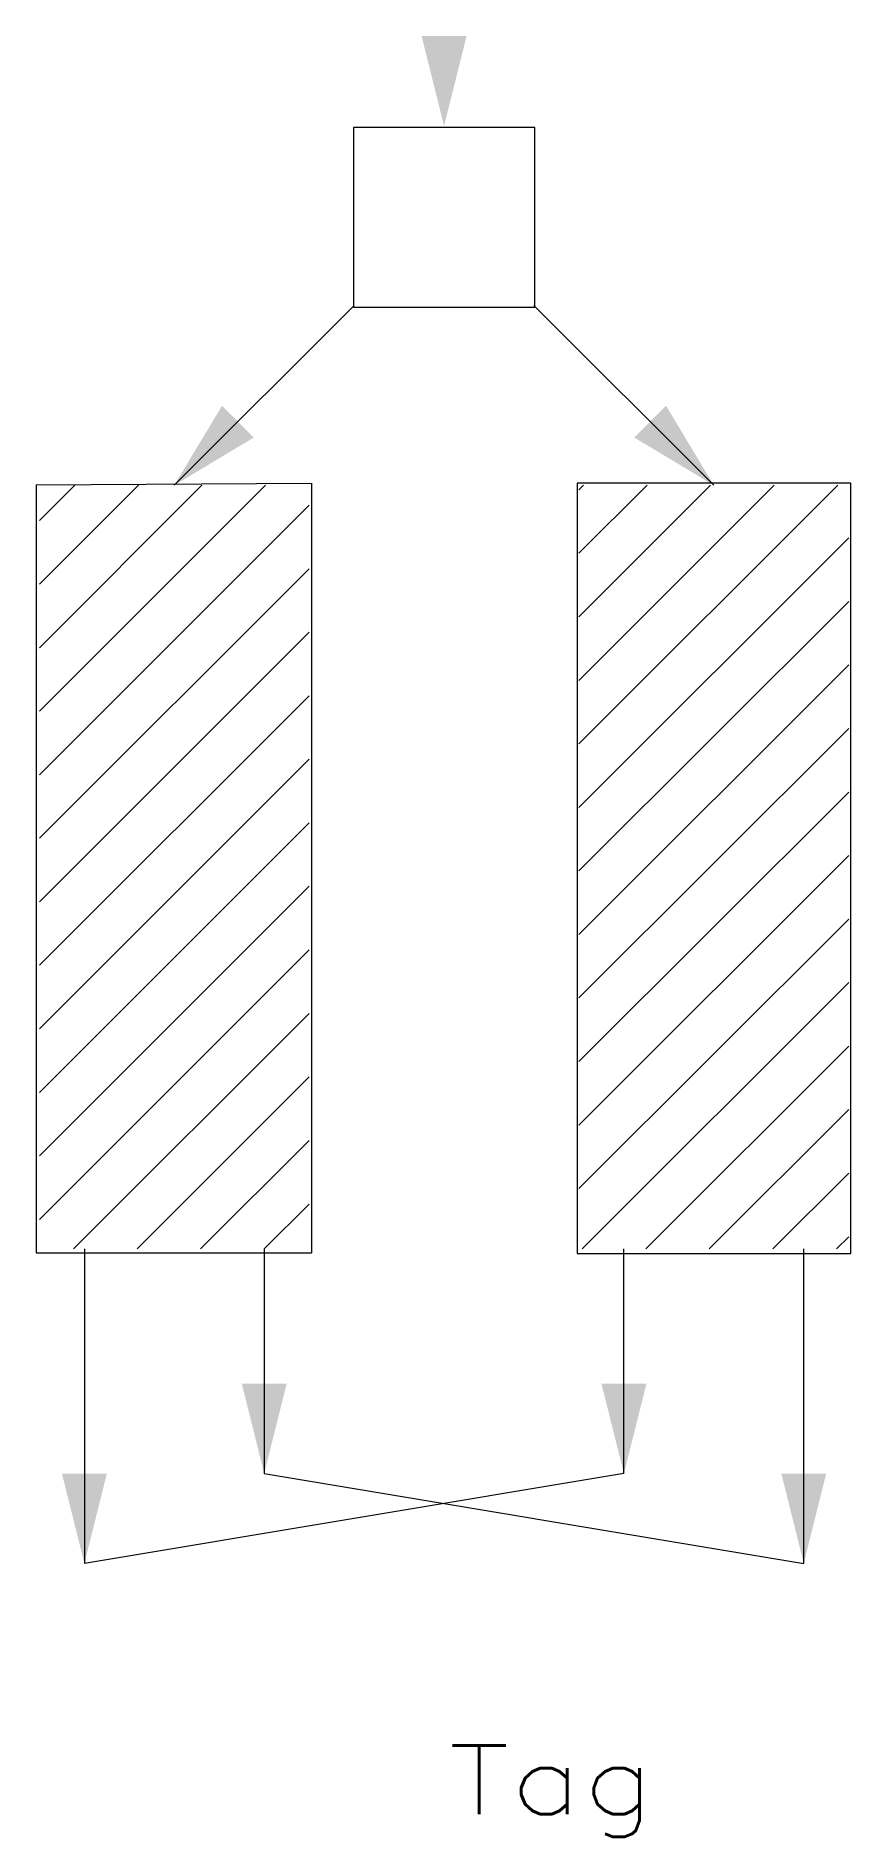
# Model space of a CAD drawing. Header units: inches. Extents: x -7.6 to 7.5, y -19.1 to 14.2.
import ezdxf
from ezdxf.enums import TextEntityAlignment as Align

# ---------------------------------------------------------------- set-up
doc = ezdxf.new("R2010")
doc.units = ezdxf.units.IN
doc.header["$MEASUREMENT"] = 0
doc.layers.get('0').update_dxf_attribs({"lineweight": 0})
doc.layers.add('1', color=7, linetype='Continuous', lineweight=0)
doc.styles.get("Standard").update_dxf_attribs({"font": 'TXT.SHX'})

# ---------------------------------------------------------------- blocks, each defined once
blk = doc.blocks.new('ARROW')
at = {"layer": '1', "color": 7, "linetype": 'Continuous'}
blk.add_solid([(0, 0), (-2.5, 0.625), (-2.5, -0.625)], dxfattribs=at)

msp = doc.modelspace()

# ---------------------------------------------------------------- linework, layer by layer
at = {"color": 7, "linetype": 'Continuous', "lineweight": 0}
for p, q in [((-1.702, 12.491), (-1.702, 9.172)), ((1.648, 12.491), (-1.702, 12.491)), ((1.648, 9.172), (1.648, 12.491)), ((-1.702, 9.172), (1.648, 9.172)), ((-7.56, 5.892), (-2.473, 5.923)), ((-7.56, 5.892), (-7.56, -8.302)), ((-2.473, 5.923), (-2.473, -8.302)), ((2.428, 5.923), (2.428, -8.315)), ((7.485, 5.923), (2.428, 5.923)), ((7.485, -8.315), (7.485, 5.923)), ((-7.56, -8.302), (-2.473, -8.302)), ((2.428, -8.315), (7.485, -8.315))]:
    msp.add_line(p, q, dxfattribs=at)
at = {"layer": '1', "color": 7, "linetype": 'Continuous'}
for p, q in [((-1.688, 9.204), (-5.008, 5.883)), ((1.633, 9.204), (4.953, 5.883)), ((-7.498, 5.231), (-6.845, 5.883)), ((-7.498, 4.057), (-5.671, 5.883)), ((-7.498, 2.882), (-4.497, 5.883)), ((-7.498, 1.708), (-3.323, 5.883)), ((2.463, 5.8), (2.546, 5.883)), ((2.463, 4.626), (3.72, 5.883)), ((2.463, 3.452), (4.894, 5.883)), ((2.463, 2.278), (6.068, 5.883)), ((2.463, 1.104), (7.242, 5.883)), ((-7.498, 0.534), (-2.518, 5.515)), ((2.463, -0.069), (7.443, 4.911)), ((-7.498, -0.639), (-2.518, 4.341)), ((2.463, -1.243), (7.443, 3.737)), ((-7.498, -1.813), (-2.518, 3.167)), ((2.463, -2.417), (7.443, 2.563)), ((-7.498, -2.987), (-2.518, 1.993)), ((2.463, -3.591), (7.443, 1.389)), ((-7.498, -4.161), (-2.518, 0.819)), ((2.463, -4.765), (7.443, 0.215)), ((-7.498, -5.335), (-2.518, -0.354)), ((2.463, -5.939), (7.443, -0.958)), ((-7.498, -6.509), (-2.518, -1.528)), ((2.463, -7.113), (7.443, -2.132)), ((-7.498, -7.683), (-2.518, -2.702)), ((2.522, -8.228), (7.443, -3.307)), ((-6.869, -8.228), (-2.518, -3.876)), ((3.696, -8.228), (7.443, -4.481)), ((-5.696, -8.228), (-2.518, -5.05)), ((4.869, -8.228), (7.443, -5.654)), ((-4.522, -8.228), (-2.518, -6.224)), ((6.043, -8.228), (7.443, -6.828)), ((-3.348, -8.228), (-2.518, -7.398)), ((-6.668, -8.228), (-6.668, -14.038)), ((-3.348, -8.228), (-3.348, -12.378)), ((3.293, -12.378), (3.293, -8.228)), ((6.613, -14.038), (6.613, -8.228)), ((7.217, -8.228), (7.443, -8.002)), ((3.293, -12.378), (-6.668, -14.038)), ((-3.348, -12.378), (6.613, -14.038))]:
    msp.add_line(p, q, dxfattribs=at)

# ---------------------------------------------------------------- block references
at = {"layer": '1', "color": 7, "linetype": 'Continuous', "zscale": 0.6640547896438816}
for p, xscale, yscale, rotation in [((-0.027, 12.524), 0.6640547896438811, 0.6640547896438811, -90), ((4.953, 5.883), 0.6640561177534591, 0.664056117753461, -45), ((-3.348, -12.378), 0.6640547896438811, 0.6640547896438815, -90), ((3.293, -12.378), 0.6640547896438811, 0.6640547896438811, -90), ((-6.668, -14.038), 0.6640547896438811, 0.6640547896438811, -90), ((6.613, -14.038), 0.6640547896438811, 0.6640547896438864, -90)]:
    msp.add_blockref('ARROW', p, dxfattribs=dict(at, xscale=xscale, yscale=yscale, rotation=rotation))
at = {"layer": '1', "color": 7, "linetype": 'Continuous', "extrusion": (0, 0, -1), "xscale": 0.6640561177534603, "yscale": 0.6640561177534623, "zscale": -0.6640547896438819, "rotation": -44.99999999999989}
msp.add_blockref('ARROW', (5.008, 5.883), dxfattribs=at)

# ---------------------------------------------------------------- texts
at = {"color": 7, "linetype": 'Continuous', "width": 1.166667}
msp.add_text('Tag', height=1.27, dxfattribs=at).set_placement((0.056, -18.671), (3.866, -18.671), align=Align.FIT)

doc.saveas('drawing.dxf')
